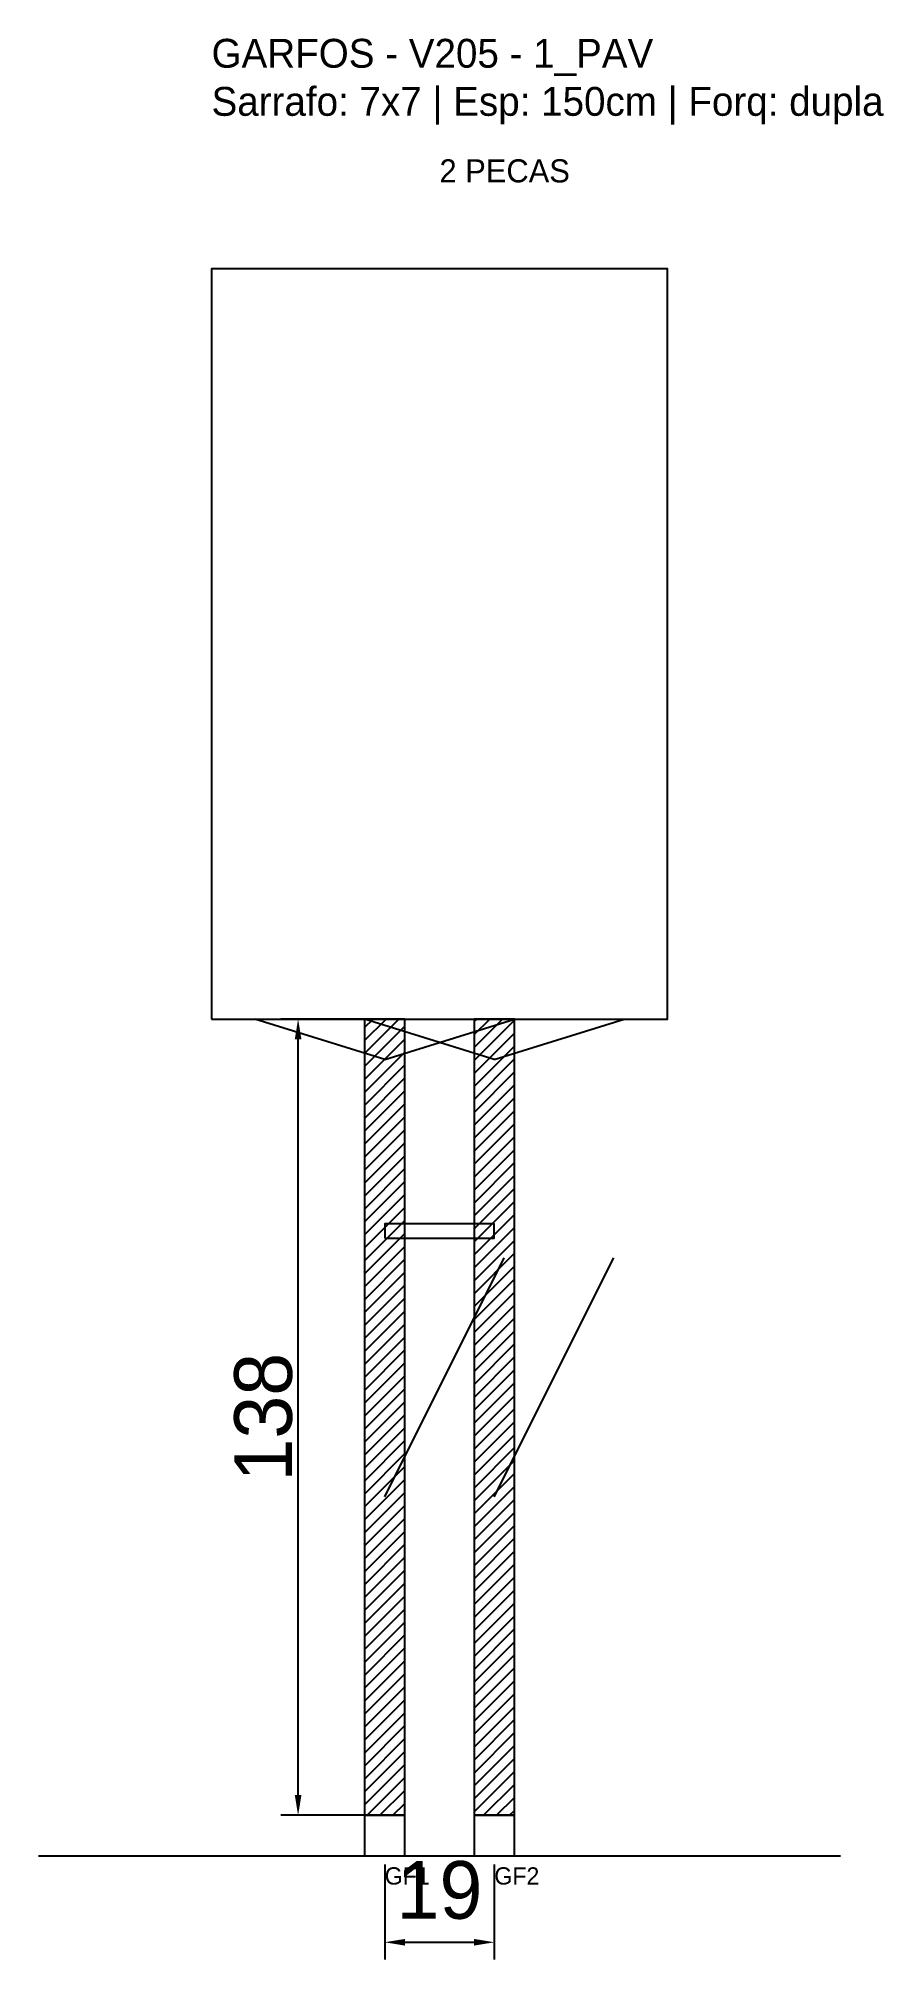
# Model space of a CAD drawing. Header units: metres. Extents: x -30 to 116, y -25 to 308.
import ezdxf

# ---------------------------------------------------------------- set-up
doc = ezdxf.new("R2010")
doc.units = ezdxf.units.M
for name, color, linetype in [('BARRA_ANCORAGEM', 1, 'Continuous'), ('COTA', 241, 'Continuous'), ('GARFOS OK', 3, 'Continuous'), ('NOME DA VIGA', 6, 'Continuous'), ('SARR_7x7', 40, 'Continuous'), ('TIRAS REESCORAMENTO', 252, 'Continuous'), ('VIGAS', 3, 'Continuous')]:
    doc.layers.add(name, color=color, linetype=linetype)
doc.dimstyles.new('EZ DXF', dxfattribs={"dimtxt": 10, "dimasz": 3.5, "dimexe": 3, "dimexo": 1.5, "dimgap": 1, "dimtad": 1, "dimdec": 1, "dimdsep": 46, "dimcen": 2.5, "dimazin": 3, "dimtfac": 1, "dimtmove": 0, "dimatfit": 3})

msp = doc.modelspace()

# ---------------------------------------------------------------- hatches: boundary and pattern name
at = {"layer": 'COTA'}
h = msp.add_hatch(dxfattribs=at)
h.set_pattern_fill('ANSI31', scale=0.5)
h.paths.add_polyline_path([(26.5, 0), (33.5, 0), (33.5, 138), (26.5, 138)])
h = msp.add_hatch(dxfattribs=at)
h.set_pattern_fill('ANSI31', scale=0.5)
h.paths.add_polyline_path([(45.5, 0), (52.5, 0), (52.5, 138), (45.5, 138)])

# ---------------------------------------------------------------- linework, layer by layer
at = {"layer": 'BARRA_ANCORAGEM'}
for p, q in [((30, 55.2), (50.7, 96.6)), ((49, 55.2), (69.7, 96.6))]:
    msp.add_line(p, q, dxfattribs=at)
at = {"layer": 'GARFOS OK'}
for p, q in [((30, 131), (7.5, 138)), ((7.5, 138), (52.5, 138)), ((49, 131), (26.5, 138)), ((26.5, 138), (71.5, 138)), ((30, 131), (52.5, 138)), ((49, 131), (71.5, 138))]:
    msp.add_line(p, q, dxfattribs=at)
at = {"layer": 'GARFOS OK', "linetype": 'CONTINUOUS'}
msp.add_line((-30, -7), (109, -7), dxfattribs=at)
at = {"layer": 'GARFOS OK'}
for points in [[(26.5, 0), (33.5, 0), (33.5, 138), (26.5, 138), (26.5, 0)], [(45.5, 0), (52.5, 0), (52.5, 138), (45.5, 138), (45.5, 0)]]:
    msp.add_lwpolyline(points, dxfattribs=at)
at = {"layer": 'SARR_7x7'}
for points in [[(26.5, -7), (33.5, -7), (33.5, 0), (26.5, 0), (26.5, -7)], [(45.5, -7), (52.5, -7), (52.5, 0), (45.5, 0), (45.5, -7)]]:
    msp.add_lwpolyline(points, dxfattribs=at)
at = {"layer": 'TIRAS REESCORAMENTO'}
msp.add_lwpolyline([(30, 100), (49, 100), (49, 102.5), (30, 102.5), (30, 100)], dxfattribs=at)
at = {"layer": 'VIGAS'}
msp.add_lwpolyline([(0, 138), (79, 138), (79, 268), (0, 268), (0, 138)], dxfattribs=at)

# ---------------------------------------------------------------- texts
at = {"layer": 'NOME DA VIGA'}
for s, height, p in [('2 PECAS', 4, (39.5, 283)), ('GF1', 3, (30, -12)), ('GF2', 3, (49, -12))]:
    msp.add_text(s, height=height, dxfattribs=at).set_placement(p)
at = {"layer": 'NOME DA VIGA', "insert": (0, 293), "char_height": 5, "attachment_point": 7}
msp.add_mtext('GARFOS - V205 - 1_PAV\\PSarrafo: 7x7 | Esp: 150cm | Forq: dupla', dxfattribs=at)

# ---------------------------------------------------------------- dimensions: what is measured, and where the dimension line sits
at = {"layer": 'COTA'}
msp.add_linear_dim(base=(15, 0), p1=(30, 0), p2=(30, 138), angle=90, dimstyle='EZ DXF', dxfattribs=at).render()
msp.add_linear_dim(base=(30, -22), p1=(30, -7), p2=(49, -7), dimstyle='EZ DXF', dxfattribs=at).render()

doc.saveas('drawing.dxf')
